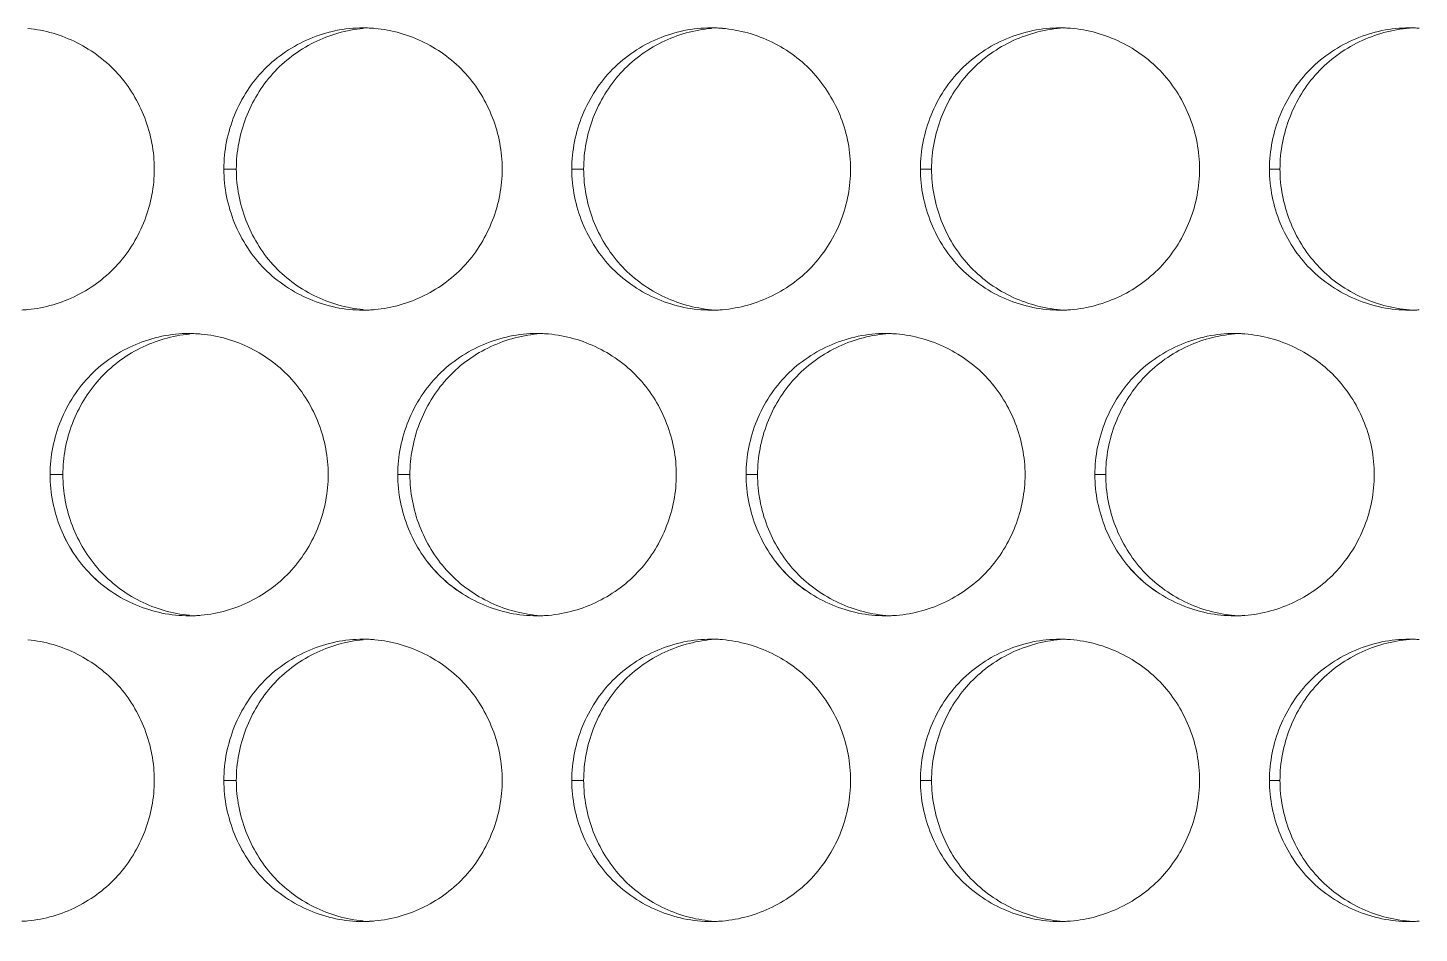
# Model space of a CAD drawing. Header units: millimetres. Extents: x 1177 to 4147, y 93 to 2194.
# Drawn here: x 1667.14 to 1696.71, y 1817.01 to 1836.25 of the extents above; entities that cross this region are included whole.
import ezdxf

# ---------------------------------------------------------------- set-up
doc = ezdxf.new("R2010")
doc.units = ezdxf.units.MM
doc.header["$LTSCALE"] = 0.1
doc.layers.get('0').update_dxf_attribs({"lineweight": 13})
doc.layers.add('标注', color=251, linetype='Continuous', lineweight=9)

msp = doc.modelspace()

# ---------------------------------------------------------------- linework, layer by layer
for radius, start, end in [(196.75, 204.56225, 43.01001), (177.334, 204.90538, 48.55999), (177.047, 204.9052, 48.6494), (168.077, 204.78787, 51.55568), (165.455, 204.70676, 52.44821)]:
    msp.add_arc((1812.49, 1686.895), radius, start, end)
at = {"layer": '标注'}
for p, q in [((1671.569, 1833.246), (1671.304, 1833.246)), ((1678.953, 1833.246), (1678.701, 1833.246)), ((1686.348, 1833.246), (1686.111, 1833.246)), ((1693.755, 1833.246), (1693.531, 1833.246)), ((1667.882, 1826.751), (1667.61, 1826.751)), ((1667.882, 1826.751), (1667.61, 1826.751)), ((1675.259, 1826.751), (1675.001, 1826.751)), ((1675.259, 1826.751), (1675.001, 1826.751)), ((1682.649, 1826.751), (1682.405, 1826.751)), ((1682.649, 1826.751), (1682.405, 1826.751)), ((1690.05, 1826.751), (1689.82, 1826.751)), ((1690.05, 1826.751), (1689.82, 1826.751)), ((1671.569, 1820.255), (1671.304, 1820.255)), ((1678.953, 1820.255), (1678.701, 1820.255)), ((1686.348, 1820.255), (1686.111, 1820.255)), ((1693.755, 1820.255), (1693.531, 1820.255))]:
    msp.add_line(p, q, dxfattribs=at)
for centre, radius, start, end in [((1674.261, 1833.466), 2.779, 87.2969, 89.9961), ((1674.259, 1833.422), 2.823, 84.8233, 87.2973), ((1681.664, 1833.459), 2.787, 87.45, 89.9965), ((1681.662, 1833.417), 2.829, 85.1149, 87.4503), ((1689.078, 1833.451), 2.794, 87.6019, 89.9969), ((1689.076, 1833.412), 2.833, 85.4045, 87.6022), ((1696.502, 1833.445), 2.801, 87.7527, 89.9973), ((1696.501, 1833.408), 2.838, 85.6923, 87.753), ((1666.869, 1833.063), 2.817, 272.857, 275.4704), ((1674.261, 1833.025), 2.779, 270.0039, 272.7031), ((1674.259, 1833.069), 2.823, 272.7027, 275.1767), ((1681.664, 1833.033), 2.787, 270.0035, 272.55), ((1681.662, 1833.074), 2.829, 272.5497, 274.8851), ((1689.078, 1833.04), 2.794, 270.0031, 272.3981), ((1689.076, 1833.079), 2.833, 272.3978, 274.5955), ((1696.502, 1833.047), 2.801, 270.0027, 272.2473), ((1696.501, 1833.083), 2.838, 272.247, 274.3077), ((1670.565, 1826.975), 2.775, 87.2199, 89.9959), ((1670.565, 1826.975), 2.775, 87.2199, 89.9959), ((1670.562, 1826.93), 2.82, 84.6767, 87.2203), ((1670.562, 1826.93), 2.82, 84.6767, 87.2203), ((1677.961, 1826.967), 2.783, 87.3736, 89.9963), ((1677.961, 1826.967), 2.783, 87.3736, 89.9963), ((1677.959, 1826.925), 2.826, 84.9693, 87.374), ((1677.959, 1826.925), 2.826, 84.9693, 87.374), ((1685.369, 1826.96), 2.791, 87.5261, 89.9967), ((1685.369, 1826.96), 2.791, 87.5261, 89.9967), ((1685.367, 1826.919), 2.831, 85.2599, 87.5264), ((1685.367, 1826.919), 2.831, 85.2599, 87.5264), ((1692.789, 1826.953), 2.798, 87.6774, 89.9971), ((1692.789, 1826.953), 2.798, 87.6774, 89.9971), ((1692.787, 1826.915), 2.836, 85.5486, 87.6777), ((1692.787, 1826.915), 2.836, 85.5486, 87.6777), ((1670.565, 1826.526), 2.775, 270.0041, 272.7801), ((1670.565, 1826.526), 2.775, 270.0041, 272.7801), ((1670.562, 1826.571), 2.82, 272.7797, 275.3233), ((1670.562, 1826.571), 2.82, 272.7797, 275.3233), ((1677.961, 1826.534), 2.783, 270.0037, 272.6264), ((1677.961, 1826.534), 2.783, 270.0037, 272.6264), ((1677.959, 1826.576), 2.826, 272.626, 275.0307), ((1677.959, 1826.576), 2.826, 272.626, 275.0307), ((1685.369, 1826.541), 2.791, 270.0033, 272.4739), ((1685.369, 1826.541), 2.791, 270.0033, 272.4739), ((1685.367, 1826.582), 2.831, 272.4736, 274.7401), ((1685.367, 1826.582), 2.831, 272.4736, 274.7401), ((1692.789, 1826.548), 2.798, 270.0029, 272.3226), ((1692.789, 1826.548), 2.798, 270.0029, 272.3226), ((1692.787, 1826.586), 2.836, 272.3223, 274.4514), ((1692.787, 1826.586), 2.836, 272.3223, 274.4514), ((1674.261, 1820.476), 2.779, 87.2969, 89.9961), ((1674.259, 1820.432), 2.823, 84.8233, 87.2973), ((1681.664, 1820.468), 2.787, 87.45, 89.9965), ((1681.662, 1820.427), 2.829, 85.1149, 87.4503), ((1689.078, 1820.461), 2.794, 87.6019, 89.9969), ((1689.076, 1820.422), 2.833, 85.4045, 87.6022), ((1696.502, 1820.454), 2.801, 87.7527, 89.9973), ((1696.501, 1820.418), 2.838, 85.6923, 87.753), ((1666.869, 1820.073), 2.817, 272.857, 275.4704), ((1674.261, 1820.035), 2.779, 270.0039, 272.7031), ((1674.259, 1820.079), 2.823, 272.7027, 275.1767), ((1681.664, 1820.042), 2.787, 270.0035, 272.55), ((1681.662, 1820.084), 2.829, 272.5497, 274.8851), ((1689.078, 1820.05), 2.794, 270.0031, 272.3981), ((1689.076, 1820.089), 2.833, 272.3978, 274.5955), ((1696.502, 1820.056), 2.801, 270.0027, 272.2473), ((1696.501, 1820.093), 2.838, 272.247, 274.3077)]:
    msp.add_arc(centre, radius, start, end, dxfattribs=at)
for points, knots in [([(1669.826, 1833.246), (1669.826, 1833.614), (1669.684, 1834.353), (1669.107, 1835.315), (1668.215, 1835.989), (1667.499, 1836.198), (1667.137, 1836.233)], [0, 0, 0, 0, 0.251792, 0.50246, 0.751598, 1, 1, 1, 1]), ([(1674.268, 1836.234), (1673.906, 1836.201), (1673.187, 1835.994), (1672.291, 1835.32), (1671.711, 1834.356), (1671.569, 1833.615), (1671.569, 1833.246)], [0, 0, 0, 0, 0.248358, 0.497446, 0.748118, 1, 1, 1, 1]), ([(1677.221, 1833.246), (1677.221, 1833.615), (1677.078, 1834.357), (1676.496, 1835.321), (1675.597, 1835.995), (1674.877, 1836.201), (1674.514, 1836.234)], [0, 0, 0, 0, 0.251617, 0.502199, 0.751415, 1, 1, 1, 1]), ([(1681.67, 1836.235), (1681.306, 1836.204), (1680.583, 1836), (1679.681, 1835.326), (1679.096, 1834.36), (1678.953, 1833.616), (1678.953, 1833.246)], [0, 0, 0, 0, 0.248533, 0.497696, 0.748287, 1, 1, 1, 1]), ([(1684.628, 1833.246), (1684.628, 1833.616), (1684.484, 1834.36), (1683.897, 1835.327), (1682.992, 1836), (1682.268, 1836.204), (1681.903, 1836.235)], [0, 0, 0, 0, 0.251451, 0.501952, 0.751242, 1, 1, 1, 1]), ([(1689.084, 1836.237), (1688.718, 1836.207), (1687.991, 1836.005), (1687.082, 1835.332), (1686.492, 1834.364), (1686.348, 1833.617), (1686.348, 1833.246)], [0, 0, 0, 0, 0.248698, 0.497934, 0.748447, 1, 1, 1, 1]), ([(1692.046, 1833.246), (1692.046, 1833.617), (1691.901, 1834.364), (1691.309, 1835.333), (1690.398, 1836.005), (1689.67, 1836.207), (1689.303, 1836.237)], [0, 0, 0, 0, 0.251294, 0.501718, 0.751079, 1, 1, 1, 1]), ([(1696.509, 1836.238), (1696.141, 1836.21), (1695.41, 1836.01), (1694.495, 1835.338), (1693.9, 1834.367), (1693.755, 1833.618), (1693.755, 1833.246)], [0, 0, 0, 0, 0.248852, 0.498158, 0.748599, 1, 1, 1, 1]), ([(1667.137, 1830.258), (1667.499, 1830.293), (1668.215, 1830.502), (1669.107, 1831.177), (1669.684, 1832.139), (1669.826, 1832.878), (1669.826, 1833.246)], [0, 0, 0, 0, 0.248402, 0.49754, 0.748208, 1, 1, 1, 1]), ([(1671.569, 1833.246), (1671.569, 1832.877), (1671.711, 1832.135), (1672.291, 1831.171), (1673.187, 1830.497), (1673.906, 1830.29), (1674.268, 1830.257)], [0, 0, 0, 0, 0.251882, 0.502554, 0.751642, 1, 1, 1, 1]), ([(1674.514, 1830.257), (1674.877, 1830.29), (1675.597, 1830.497), (1676.496, 1831.171), (1677.078, 1832.135), (1677.221, 1832.877), (1677.221, 1833.246)], [0, 0, 0, 0, 0.248585, 0.497801, 0.748383, 1, 1, 1, 1]), ([(1678.953, 1833.246), (1678.953, 1832.876), (1679.096, 1832.132), (1679.681, 1831.165), (1680.583, 1830.492), (1681.306, 1830.287), (1681.67, 1830.256)], [0, 0, 0, 0, 0.251713, 0.502304, 0.751467, 1, 1, 1, 1]), ([(1681.903, 1830.256), (1682.268, 1830.287), (1682.992, 1830.492), (1683.897, 1831.165), (1684.484, 1832.131), (1684.628, 1832.875), (1684.628, 1833.246)], [0, 0, 0, 0, 0.248758, 0.498048, 0.748549, 1, 1, 1, 1]), ([(1686.348, 1833.246), (1686.348, 1832.874), (1686.492, 1832.128), (1687.082, 1831.159), (1687.991, 1830.487), (1688.718, 1830.284), (1689.084, 1830.255)], [0, 0, 0, 0, 0.251553, 0.502066, 0.751302, 1, 1, 1, 1]), ([(1689.303, 1830.255), (1689.67, 1830.284), (1690.398, 1830.486), (1691.309, 1831.159), (1691.901, 1832.127), (1692.046, 1832.874), (1692.046, 1833.246)], [0, 0, 0, 0, 0.248921, 0.498282, 0.748706, 1, 1, 1, 1]), ([(1693.755, 1833.246), (1693.755, 1832.873), (1693.9, 1832.124), (1694.495, 1831.153), (1695.41, 1830.481), (1696.141, 1830.282), (1696.509, 1830.254)], [0, 0, 0, 0, 0.251401, 0.501842, 0.751148, 1, 1, 1, 1]), ([(1670.572, 1829.738), (1670.211, 1829.705), (1669.494, 1829.496), (1668.601, 1828.822), (1668.023, 1827.859), (1667.882, 1827.119), (1667.882, 1826.751)], [0, 0, 0, 0, 0.248267, 0.497316, 0.748031, 1, 1, 1, 1]), ([(1670.572, 1829.738), (1670.211, 1829.705), (1669.494, 1829.496), (1668.601, 1828.822), (1668.023, 1827.859), (1667.882, 1827.119), (1667.882, 1826.751)], [0, 0, 0, 0, 0.248267, 0.497316, 0.748031, 1, 1, 1, 1]), ([(1673.522, 1826.751), (1673.522, 1827.119), (1673.38, 1827.86), (1672.8, 1828.823), (1671.904, 1829.497), (1671.186, 1829.705), (1670.824, 1829.738)], [0, 0, 0, 0, 0.251703, 0.502328, 0.751505, 1, 1, 1, 1]), ([(1673.522, 1826.751), (1673.522, 1827.119), (1673.38, 1827.86), (1672.8, 1828.823), (1671.904, 1829.497), (1671.186, 1829.705), (1670.824, 1829.738)], [0, 0, 0, 0, 0.251703, 0.502328, 0.751505, 1, 1, 1, 1]), ([(1677.968, 1829.74), (1677.605, 1829.708), (1676.884, 1829.502), (1675.985, 1828.828), (1675.402, 1827.863), (1675.259, 1827.12), (1675.259, 1826.751)], [0, 0, 0, 0, 0.248447, 0.497573, 0.748204, 1, 1, 1, 1]), ([(1677.968, 1829.74), (1677.605, 1829.708), (1676.884, 1829.502), (1675.985, 1828.828), (1675.402, 1827.863), (1675.259, 1827.12), (1675.259, 1826.751)], [0, 0, 0, 0, 0.248447, 0.497573, 0.748204, 1, 1, 1, 1]), ([(1680.923, 1826.751), (1680.923, 1827.12), (1680.78, 1827.863), (1680.195, 1828.829), (1679.293, 1829.502), (1678.571, 1829.708), (1678.207, 1829.74)], [0, 0, 0, 0, 0.251533, 0.502074, 0.751327, 1, 1, 1, 1]), ([(1680.923, 1826.751), (1680.923, 1827.12), (1680.78, 1827.863), (1680.195, 1828.829), (1679.293, 1829.502), (1678.571, 1829.708), (1678.207, 1829.74)], [0, 0, 0, 0, 0.251533, 0.502074, 0.751327, 1, 1, 1, 1]), ([(1685.376, 1829.741), (1685.011, 1829.71), (1684.286, 1829.507), (1683.38, 1828.834), (1682.793, 1827.867), (1682.649, 1827.121), (1682.649, 1826.751)], [0, 0, 0, 0, 0.248617, 0.497817, 0.748368, 1, 1, 1, 1]), ([(1685.376, 1829.741), (1685.011, 1829.71), (1684.286, 1829.507), (1683.38, 1828.834), (1682.793, 1827.867), (1682.649, 1827.121), (1682.649, 1826.751)], [0, 0, 0, 0, 0.248617, 0.497817, 0.748368, 1, 1, 1, 1]), ([(1688.336, 1826.751), (1688.336, 1827.121), (1688.191, 1827.867), (1687.602, 1828.835), (1686.694, 1829.507), (1685.967, 1829.711), (1685.601, 1829.741)], [0, 0, 0, 0, 0.251371, 0.501834, 0.751159, 1, 1, 1, 1]), ([(1688.336, 1826.751), (1688.336, 1827.121), (1688.191, 1827.867), (1687.602, 1828.835), (1686.694, 1829.507), (1685.967, 1829.711), (1685.601, 1829.741)], [0, 0, 0, 0, 0.251371, 0.501834, 0.751159, 1, 1, 1, 1]), ([(1692.795, 1829.742), (1692.428, 1829.713), (1691.699, 1829.512), (1690.787, 1828.84), (1690.195, 1827.87), (1690.05, 1827.122), (1690.05, 1826.751)], [0, 0, 0, 0, 0.248776, 0.498047, 0.748524, 1, 1, 1, 1]), ([(1692.795, 1829.742), (1692.428, 1829.713), (1691.699, 1829.512), (1690.787, 1828.84), (1690.195, 1827.87), (1690.05, 1827.122), (1690.05, 1826.751)], [0, 0, 0, 0, 0.248776, 0.498047, 0.748524, 1, 1, 1, 1]), ([(1695.76, 1826.751), (1695.76, 1827.123), (1695.614, 1827.871), (1695.02, 1828.84), (1694.105, 1829.512), (1693.375, 1829.713), (1693.007, 1829.742)], [0, 0, 0, 0, 0.251218, 0.501606, 0.751001, 1, 1, 1, 1]), ([(1695.76, 1826.751), (1695.76, 1827.123), (1695.614, 1827.871), (1695.02, 1828.84), (1694.105, 1829.512), (1693.375, 1829.713), (1693.007, 1829.742)], [0, 0, 0, 0, 0.251218, 0.501606, 0.751001, 1, 1, 1, 1]), ([(1667.882, 1826.751), (1667.882, 1826.382), (1668.023, 1825.642), (1668.601, 1824.679), (1669.494, 1824.005), (1670.211, 1823.796), (1670.572, 1823.763)], [0, 0, 0, 0, 0.251969, 0.502684, 0.751733, 1, 1, 1, 1]), ([(1667.882, 1826.751), (1667.882, 1826.382), (1668.023, 1825.642), (1668.601, 1824.679), (1669.494, 1824.005), (1670.211, 1823.796), (1670.572, 1823.763)], [0, 0, 0, 0, 0.251969, 0.502684, 0.751733, 1, 1, 1, 1]), ([(1670.824, 1823.763), (1671.186, 1823.796), (1671.904, 1824.004), (1672.8, 1824.678), (1673.38, 1825.642), (1673.522, 1826.382), (1673.522, 1826.751)], [0, 0, 0, 0, 0.248495, 0.497672, 0.748297, 1, 1, 1, 1]), ([(1670.824, 1823.763), (1671.186, 1823.796), (1671.904, 1824.004), (1672.8, 1824.678), (1673.38, 1825.642), (1673.522, 1826.382), (1673.522, 1826.751)], [0, 0, 0, 0, 0.248495, 0.497672, 0.748297, 1, 1, 1, 1]), ([(1675.259, 1826.751), (1675.259, 1826.381), (1675.402, 1825.638), (1675.985, 1824.673), (1676.884, 1823.999), (1677.605, 1823.793), (1677.968, 1823.761)], [0, 0, 0, 0, 0.251796, 0.502427, 0.751553, 1, 1, 1, 1]), ([(1675.259, 1826.751), (1675.259, 1826.381), (1675.402, 1825.638), (1675.985, 1824.673), (1676.884, 1823.999), (1677.605, 1823.793), (1677.968, 1823.761)], [0, 0, 0, 0, 0.251796, 0.502427, 0.751553, 1, 1, 1, 1]), ([(1678.207, 1823.761), (1678.571, 1823.793), (1679.293, 1823.999), (1680.195, 1824.672), (1680.78, 1825.638), (1680.923, 1826.381), (1680.923, 1826.751)], [0, 0, 0, 0, 0.248673, 0.497926, 0.748467, 1, 1, 1, 1]), ([(1678.207, 1823.761), (1678.571, 1823.793), (1679.293, 1823.999), (1680.195, 1824.672), (1680.78, 1825.638), (1680.923, 1826.381), (1680.923, 1826.751)], [0, 0, 0, 0, 0.248673, 0.497926, 0.748467, 1, 1, 1, 1]), ([(1682.649, 1826.751), (1682.649, 1826.38), (1682.793, 1825.635), (1683.38, 1824.667), (1684.286, 1823.994), (1685.011, 1823.791), (1685.376, 1823.76)], [0, 0, 0, 0, 0.251632, 0.502183, 0.751383, 1, 1, 1, 1]), ([(1682.649, 1826.751), (1682.649, 1826.38), (1682.793, 1825.635), (1683.38, 1824.667), (1684.286, 1823.994), (1685.011, 1823.791), (1685.376, 1823.76)], [0, 0, 0, 0, 0.251632, 0.502183, 0.751383, 1, 1, 1, 1]), ([(1685.601, 1823.76), (1685.967, 1823.79), (1686.694, 1823.994), (1687.602, 1824.666), (1688.191, 1825.634), (1688.336, 1826.38), (1688.336, 1826.751)], [0, 0, 0, 0, 0.248841, 0.498166, 0.748629, 1, 1, 1, 1]), ([(1685.601, 1823.76), (1685.967, 1823.79), (1686.694, 1823.994), (1687.602, 1824.666), (1688.191, 1825.634), (1688.336, 1826.38), (1688.336, 1826.751)], [0, 0, 0, 0, 0.248841, 0.498166, 0.748629, 1, 1, 1, 1]), ([(1690.05, 1826.751), (1690.05, 1826.379), (1690.195, 1825.631), (1690.787, 1824.661), (1691.699, 1823.989), (1692.428, 1823.788), (1692.795, 1823.759)], [0, 0, 0, 0, 0.251476, 0.501953, 0.751224, 1, 1, 1, 1]), ([(1690.05, 1826.751), (1690.05, 1826.379), (1690.195, 1825.631), (1690.787, 1824.661), (1691.699, 1823.989), (1692.428, 1823.788), (1692.795, 1823.759)], [0, 0, 0, 0, 0.251476, 0.501953, 0.751224, 1, 1, 1, 1]), ([(1693.007, 1823.759), (1693.375, 1823.788), (1694.105, 1823.989), (1695.02, 1824.661), (1695.614, 1825.63), (1695.76, 1826.379), (1695.76, 1826.751)], [0, 0, 0, 0, 0.248999, 0.498394, 0.748782, 1, 1, 1, 1]), ([(1693.007, 1823.759), (1693.375, 1823.788), (1694.105, 1823.989), (1695.02, 1824.661), (1695.614, 1825.63), (1695.76, 1826.379), (1695.76, 1826.751)], [0, 0, 0, 0, 0.248999, 0.498394, 0.748782, 1, 1, 1, 1]), ([(1667.838, 1825.603), (1667.984, 1825.244), (1668.415, 1824.574), (1669.079, 1824.132), (1669.435, 1823.982)], [0, 0, 0, 0, 0.501322, 1, 1, 1, 1]), ([(1675.229, 1825.603), (1675.376, 1825.244), (1675.808, 1824.573), (1676.473, 1824.132), (1676.829, 1823.982)], [0, 0, 0, 0, 0.501161, 1, 1, 1, 1]), ([(1682.633, 1825.603), (1682.78, 1825.244), (1683.213, 1824.573), (1683.879, 1824.132), (1684.236, 1823.982)], [0, 0, 0, 0, 0.501009, 1, 1, 1, 1]), ([(1690.049, 1825.603), (1690.196, 1825.244), (1690.63, 1824.573), (1691.296, 1824.132), (1691.654, 1823.982)], [0, 0, 0, 0, 0.500865, 1, 1, 1, 1]), ([(1669.826, 1820.255), (1669.826, 1820.623), (1669.684, 1821.362), (1669.107, 1822.324), (1668.215, 1822.999), (1667.499, 1823.208), (1667.137, 1823.243)], [0, 0, 0, 0, 0.251792, 0.50246, 0.751598, 1, 1, 1, 1]), ([(1674.268, 1823.244), (1673.906, 1823.211), (1673.187, 1823.004), (1672.291, 1822.33), (1671.711, 1821.366), (1671.569, 1820.624), (1671.569, 1820.255)], [0, 0, 0, 0, 0.248358, 0.497446, 0.748118, 1, 1, 1, 1]), ([(1677.221, 1820.255), (1677.221, 1820.624), (1677.078, 1821.366), (1676.496, 1822.33), (1675.597, 1823.004), (1674.877, 1823.211), (1674.514, 1823.244)], [0, 0, 0, 0, 0.251617, 0.502199, 0.751415, 1, 1, 1, 1]), ([(1681.67, 1823.245), (1681.306, 1823.214), (1680.583, 1823.009), (1679.681, 1822.336), (1679.096, 1821.369), (1678.953, 1820.625), (1678.953, 1820.255)], [0, 0, 0, 0, 0.248533, 0.497696, 0.748287, 1, 1, 1, 1]), ([(1684.628, 1820.255), (1684.628, 1820.626), (1684.484, 1821.37), (1683.897, 1822.336), (1682.992, 1823.009), (1682.268, 1823.214), (1681.903, 1823.245)], [0, 0, 0, 0, 0.251451, 0.501952, 0.751242, 1, 1, 1, 1]), ([(1689.084, 1823.246), (1688.718, 1823.217), (1687.991, 1823.014), (1687.082, 1822.342), (1686.492, 1821.373), (1686.348, 1820.627), (1686.348, 1820.255)], [0, 0, 0, 0, 0.248698, 0.497934, 0.748447, 1, 1, 1, 1]), ([(1692.046, 1820.255), (1692.046, 1820.627), (1691.901, 1821.374), (1691.309, 1822.342), (1690.398, 1823.015), (1689.67, 1823.217), (1689.303, 1823.246)], [0, 0, 0, 0, 0.251294, 0.501718, 0.751079, 1, 1, 1, 1]), ([(1696.509, 1823.247), (1696.141, 1823.22), (1695.41, 1823.02), (1694.495, 1822.348), (1693.9, 1821.377), (1693.755, 1820.628), (1693.755, 1820.255)], [0, 0, 0, 0, 0.248852, 0.498158, 0.748599, 1, 1, 1, 1]), ([(1667.137, 1817.268), (1667.499, 1817.303), (1668.215, 1817.512), (1669.107, 1818.186), (1669.684, 1819.148), (1669.826, 1819.888), (1669.826, 1820.255)], [0, 0, 0, 0, 0.248402, 0.49754, 0.748208, 1, 1, 1, 1]), ([(1671.569, 1820.255), (1671.569, 1819.886), (1671.711, 1819.145), (1672.291, 1818.181), (1673.187, 1817.507), (1673.906, 1817.3), (1674.268, 1817.267)], [0, 0, 0, 0, 0.251882, 0.502554, 0.751642, 1, 1, 1, 1]), ([(1674.514, 1817.267), (1674.877, 1817.3), (1675.597, 1817.506), (1676.496, 1818.18), (1677.078, 1819.144), (1677.221, 1819.886), (1677.221, 1820.255)], [0, 0, 0, 0, 0.248585, 0.497801, 0.748383, 1, 1, 1, 1]), ([(1678.953, 1820.255), (1678.953, 1819.885), (1679.096, 1819.141), (1679.681, 1818.175), (1680.583, 1817.501), (1681.306, 1817.297), (1681.67, 1817.266)], [0, 0, 0, 0, 0.251713, 0.502304, 0.751467, 1, 1, 1, 1]), ([(1681.903, 1817.266), (1682.268, 1817.297), (1682.992, 1817.501), (1683.897, 1818.174), (1684.484, 1819.141), (1684.628, 1819.885), (1684.628, 1820.255)], [0, 0, 0, 0, 0.248758, 0.498048, 0.748549, 1, 1, 1, 1]), ([(1686.348, 1820.255), (1686.348, 1819.884), (1686.492, 1819.137), (1687.082, 1818.169), (1687.991, 1817.496), (1688.718, 1817.294), (1689.084, 1817.264)], [0, 0, 0, 0, 0.251553, 0.502066, 0.751302, 1, 1, 1, 1]), ([(1689.303, 1817.264), (1689.67, 1817.294), (1690.398, 1817.496), (1691.309, 1818.168), (1691.901, 1819.137), (1692.046, 1819.884), (1692.046, 1820.255)], [0, 0, 0, 0, 0.248921, 0.498282, 0.748706, 1, 1, 1, 1]), ([(1693.755, 1820.255), (1693.755, 1819.883), (1693.9, 1819.134), (1694.495, 1818.163), (1695.41, 1817.491), (1696.141, 1817.291), (1696.509, 1817.263)], [0, 0, 0, 0, 0.251401, 0.501842, 0.751148, 1, 1, 1, 1])]:
    msp.add_open_spline(points, degree=3, knots=knots, dxfattribs=at)
for points in [[(1674.261, 1836.246), (1673.877, 1836.246), (1673.485, 1836.163), (1673.131, 1836.014)], [(1681.664, 1836.246), (1681.278, 1836.246), (1680.886, 1836.163), (1680.531, 1836.014)], [(1689.078, 1836.246), (1688.692, 1836.246), (1688.299, 1836.163), (1687.943, 1836.014)], [(1696.503, 1836.246), (1696.116, 1836.246), (1695.723, 1836.163), (1695.367, 1836.014)], [(1673.131, 1836.014), (1672.774, 1835.864), (1672.44, 1835.641), (1672.169, 1835.366)], [(1680.531, 1836.014), (1680.174, 1835.864), (1679.84, 1835.642), (1679.568, 1835.366)], [(1687.943, 1836.014), (1687.586, 1835.864), (1687.251, 1835.642), (1686.979, 1835.366)], [(1695.367, 1836.014), (1695.009, 1835.864), (1694.673, 1835.642), (1694.401, 1835.366)], [(1672.169, 1835.366), (1671.897, 1835.09), (1671.679, 1834.752), (1671.532, 1834.393)], [(1679.568, 1835.366), (1679.296, 1835.09), (1679.077, 1834.752), (1678.93, 1834.393)], [(1686.979, 1835.366), (1686.706, 1835.09), (1686.487, 1834.752), (1686.34, 1834.393)], [(1694.401, 1835.366), (1694.127, 1835.09), (1693.908, 1834.752), (1693.76, 1834.393)], [(1671.532, 1834.393), (1671.385, 1834.032), (1671.304, 1833.636), (1671.304, 1833.246)], [(1678.93, 1834.393), (1678.782, 1834.032), (1678.701, 1833.636), (1678.701, 1833.246)], [(1686.34, 1834.393), (1686.192, 1834.032), (1686.111, 1833.636), (1686.111, 1833.246)], [(1693.76, 1834.393), (1693.612, 1834.032), (1693.531, 1833.636), (1693.531, 1833.246)], [(1671.304, 1833.246), (1671.304, 1832.856), (1671.385, 1832.459), (1671.532, 1832.098)], [(1678.701, 1833.246), (1678.701, 1832.856), (1678.782, 1832.459), (1678.93, 1832.098)], [(1686.111, 1833.246), (1686.111, 1832.856), (1686.192, 1832.459), (1686.34, 1832.098)], [(1693.531, 1833.246), (1693.531, 1832.856), (1693.612, 1832.459), (1693.76, 1832.098)], [(1671.532, 1832.098), (1671.679, 1831.739), (1671.897, 1831.401), (1672.169, 1831.125)], [(1678.93, 1832.098), (1679.077, 1831.739), (1679.296, 1831.401), (1679.568, 1831.125)], [(1686.34, 1832.098), (1686.487, 1831.739), (1686.706, 1831.401), (1686.979, 1831.125)], [(1693.76, 1832.098), (1693.908, 1831.739), (1694.127, 1831.401), (1694.401, 1831.125)], [(1672.169, 1831.125), (1672.44, 1830.85), (1672.774, 1830.627), (1673.131, 1830.477)], [(1679.568, 1831.125), (1679.84, 1830.85), (1680.174, 1830.627), (1680.531, 1830.477)], [(1686.979, 1831.125), (1687.251, 1830.85), (1687.586, 1830.627), (1687.943, 1830.477)], [(1694.401, 1831.125), (1694.673, 1830.85), (1695.009, 1830.627), (1695.367, 1830.477)], [(1673.131, 1830.477), (1673.485, 1830.328), (1673.877, 1830.246), (1674.261, 1830.246)], [(1680.531, 1830.477), (1680.886, 1830.328), (1681.278, 1830.246), (1681.664, 1830.246)], [(1687.943, 1830.477), (1688.299, 1830.328), (1688.692, 1830.246), (1689.078, 1830.246)], [(1695.367, 1830.477), (1695.723, 1830.328), (1696.116, 1830.246), (1696.503, 1830.246)], [(1670.565, 1829.751), (1670.18, 1829.751), (1669.789, 1829.668), (1669.435, 1829.519)], [(1670.565, 1829.751), (1670.18, 1829.751), (1669.789, 1829.668), (1669.435, 1829.519)], [(1677.961, 1829.751), (1677.576, 1829.751), (1677.184, 1829.668), (1676.829, 1829.519)], [(1677.961, 1829.751), (1677.576, 1829.751), (1677.184, 1829.668), (1676.829, 1829.519)], [(1685.369, 1829.751), (1684.984, 1829.751), (1684.591, 1829.668), (1684.236, 1829.519)], [(1685.369, 1829.751), (1684.984, 1829.751), (1684.591, 1829.668), (1684.236, 1829.519)], [(1692.789, 1829.751), (1692.403, 1829.751), (1692.01, 1829.668), (1691.654, 1829.519)], [(1692.789, 1829.751), (1692.403, 1829.751), (1692.01, 1829.668), (1691.654, 1829.519)], [(1669.435, 1829.519), (1669.079, 1829.369), (1668.745, 1829.146), (1668.474, 1828.871)], [(1669.435, 1829.519), (1669.079, 1829.369), (1668.745, 1829.146), (1668.474, 1828.871)], [(1676.829, 1829.519), (1676.473, 1829.369), (1676.139, 1829.146), (1675.867, 1828.871)], [(1676.829, 1829.519), (1676.473, 1829.369), (1676.139, 1829.146), (1675.867, 1828.871)], [(1684.236, 1829.519), (1683.879, 1829.369), (1683.544, 1829.146), (1683.272, 1828.871)], [(1684.236, 1829.519), (1683.879, 1829.369), (1683.544, 1829.146), (1683.272, 1828.871)], [(1691.654, 1829.519), (1691.296, 1829.369), (1690.961, 1829.147), (1690.688, 1828.871)], [(1691.654, 1829.519), (1691.296, 1829.369), (1690.961, 1829.147), (1690.688, 1828.871)], [(1668.474, 1828.871), (1668.202, 1828.595), (1667.984, 1828.257), (1667.838, 1827.898)], [(1668.474, 1828.871), (1668.202, 1828.595), (1667.984, 1828.257), (1667.838, 1827.898)], [(1675.867, 1828.871), (1675.595, 1828.595), (1675.376, 1828.257), (1675.229, 1827.898)], [(1675.867, 1828.871), (1675.595, 1828.595), (1675.376, 1828.257), (1675.229, 1827.898)], [(1683.272, 1828.871), (1682.999, 1828.595), (1682.78, 1828.257), (1682.633, 1827.898)], [(1683.272, 1828.871), (1682.999, 1828.595), (1682.78, 1828.257), (1682.633, 1827.898)], [(1690.688, 1828.871), (1690.415, 1828.595), (1690.196, 1828.257), (1690.049, 1827.898)], [(1690.688, 1828.871), (1690.415, 1828.595), (1690.196, 1828.257), (1690.049, 1827.898)], [(1667.838, 1827.898), (1667.69, 1827.537), (1667.61, 1827.14), (1667.61, 1826.751)], [(1667.838, 1827.898), (1667.69, 1827.537), (1667.61, 1827.14), (1667.61, 1826.751)], [(1675.229, 1827.898), (1675.082, 1827.537), (1675.001, 1827.14), (1675.001, 1826.751)], [(1675.229, 1827.898), (1675.082, 1827.537), (1675.001, 1827.14), (1675.001, 1826.751)], [(1682.633, 1827.898), (1682.486, 1827.537), (1682.405, 1827.14), (1682.405, 1826.751)], [(1682.633, 1827.898), (1682.486, 1827.537), (1682.405, 1827.14), (1682.405, 1826.751)], [(1690.049, 1827.898), (1689.901, 1827.537), (1689.82, 1827.14), (1689.82, 1826.751)], [(1690.049, 1827.898), (1689.901, 1827.537), (1689.82, 1827.14), (1689.82, 1826.751)], [(1667.61, 1826.751), (1667.61, 1826.361), (1667.69, 1825.964), (1667.838, 1825.603)], [(1667.61, 1826.751), (1667.61, 1826.361), (1667.69, 1825.964), (1667.838, 1825.603)], [(1675.001, 1826.751), (1675.001, 1826.361), (1675.082, 1825.964), (1675.229, 1825.603)], [(1675.001, 1826.751), (1675.001, 1826.361), (1675.082, 1825.964), (1675.229, 1825.603)], [(1682.405, 1826.751), (1682.405, 1826.361), (1682.486, 1825.964), (1682.633, 1825.603)], [(1682.405, 1826.751), (1682.405, 1826.361), (1682.486, 1825.964), (1682.633, 1825.603)], [(1689.82, 1826.751), (1689.82, 1826.361), (1689.901, 1825.964), (1690.049, 1825.603)], [(1689.82, 1826.751), (1689.82, 1826.361), (1689.901, 1825.964), (1690.049, 1825.603)], [(1667.838, 1825.603), (1667.984, 1825.244), (1668.202, 1824.906), (1668.474, 1824.63)], [(1675.229, 1825.603), (1675.376, 1825.244), (1675.595, 1824.906), (1675.867, 1824.63)], [(1682.633, 1825.603), (1682.78, 1825.244), (1682.999, 1824.906), (1683.272, 1824.63)], [(1690.049, 1825.603), (1690.196, 1825.244), (1690.415, 1824.906), (1690.688, 1824.63)], [(1668.474, 1824.63), (1668.745, 1824.355), (1669.079, 1824.132), (1669.435, 1823.982)], [(1675.867, 1824.63), (1676.139, 1824.355), (1676.473, 1824.132), (1676.829, 1823.982)], [(1683.272, 1824.63), (1683.544, 1824.355), (1683.879, 1824.132), (1684.236, 1823.982)], [(1690.688, 1824.63), (1690.961, 1824.355), (1691.296, 1824.132), (1691.654, 1823.982)], [(1669.435, 1823.982), (1669.789, 1823.833), (1670.18, 1823.751), (1670.565, 1823.751)], [(1669.435, 1823.982), (1669.789, 1823.833), (1670.18, 1823.751), (1670.565, 1823.751)], [(1676.829, 1823.982), (1677.184, 1823.833), (1677.576, 1823.751), (1677.961, 1823.751)], [(1676.829, 1823.982), (1677.184, 1823.833), (1677.576, 1823.751), (1677.961, 1823.751)], [(1684.236, 1823.982), (1684.591, 1823.833), (1684.984, 1823.751), (1685.369, 1823.751)], [(1684.236, 1823.982), (1684.591, 1823.833), (1684.984, 1823.751), (1685.369, 1823.751)], [(1691.654, 1823.982), (1692.01, 1823.833), (1692.403, 1823.751), (1692.789, 1823.751)], [(1691.654, 1823.982), (1692.01, 1823.833), (1692.403, 1823.751), (1692.789, 1823.751)], [(1674.261, 1823.255), (1673.877, 1823.255), (1673.485, 1823.173), (1673.131, 1823.024)], [(1681.664, 1823.255), (1681.278, 1823.255), (1680.886, 1823.173), (1680.531, 1823.024)], [(1689.078, 1823.255), (1688.692, 1823.255), (1688.299, 1823.173), (1687.943, 1823.024)], [(1696.503, 1823.255), (1696.116, 1823.255), (1695.723, 1823.173), (1695.367, 1823.024)], [(1673.131, 1823.024), (1672.774, 1822.874), (1672.44, 1822.651), (1672.169, 1822.376)], [(1680.531, 1823.024), (1680.174, 1822.874), (1679.84, 1822.651), (1679.568, 1822.376)], [(1687.943, 1823.024), (1687.586, 1822.874), (1687.251, 1822.651), (1686.979, 1822.376)], [(1695.367, 1823.024), (1695.009, 1822.874), (1694.673, 1822.651), (1694.401, 1822.376)], [(1672.169, 1822.376), (1671.897, 1822.1), (1671.679, 1821.762), (1671.532, 1821.403)], [(1679.568, 1822.376), (1679.296, 1822.1), (1679.077, 1821.762), (1678.93, 1821.403)], [(1686.979, 1822.376), (1686.706, 1822.1), (1686.487, 1821.762), (1686.34, 1821.403)], [(1694.401, 1822.376), (1694.127, 1822.1), (1693.908, 1821.762), (1693.76, 1821.403)], [(1671.532, 1821.403), (1671.385, 1821.042), (1671.304, 1820.645), (1671.304, 1820.255)], [(1678.93, 1821.403), (1678.782, 1821.042), (1678.701, 1820.645), (1678.701, 1820.255)], [(1686.34, 1821.403), (1686.192, 1821.042), (1686.111, 1820.645), (1686.111, 1820.255)], [(1693.76, 1821.403), (1693.612, 1821.042), (1693.531, 1820.645), (1693.531, 1820.255)], [(1671.304, 1820.255), (1671.304, 1819.865), (1671.385, 1819.469), (1671.532, 1819.108)], [(1678.701, 1820.255), (1678.701, 1819.865), (1678.782, 1819.469), (1678.93, 1819.108)], [(1686.111, 1820.255), (1686.111, 1819.865), (1686.192, 1819.469), (1686.34, 1819.108)], [(1693.531, 1820.255), (1693.531, 1819.865), (1693.612, 1819.469), (1693.76, 1819.108)], [(1671.532, 1819.108), (1671.679, 1818.749), (1671.897, 1818.411), (1672.169, 1818.135)], [(1678.93, 1819.108), (1679.077, 1818.749), (1679.296, 1818.411), (1679.568, 1818.135)], [(1686.34, 1819.108), (1686.487, 1818.749), (1686.706, 1818.411), (1686.979, 1818.135)], [(1693.76, 1819.108), (1693.908, 1818.749), (1694.127, 1818.411), (1694.401, 1818.135)], [(1672.169, 1818.135), (1672.44, 1817.86), (1672.774, 1817.637), (1673.131, 1817.487)], [(1679.568, 1818.135), (1679.84, 1817.859), (1680.174, 1817.637), (1680.531, 1817.487)], [(1686.979, 1818.135), (1687.251, 1817.859), (1687.586, 1817.637), (1687.943, 1817.487)], [(1694.401, 1818.135), (1694.673, 1817.859), (1695.009, 1817.637), (1695.367, 1817.487)], [(1673.131, 1817.487), (1673.485, 1817.338), (1673.877, 1817.255), (1674.261, 1817.255)], [(1680.531, 1817.487), (1680.886, 1817.338), (1681.278, 1817.255), (1681.664, 1817.255)], [(1687.943, 1817.487), (1688.299, 1817.338), (1688.692, 1817.255), (1689.078, 1817.255)], [(1695.367, 1817.487), (1695.723, 1817.338), (1696.116, 1817.255), (1696.503, 1817.255)]]:
    msp.add_open_spline(points, degree=3, dxfattribs=at)
msp.add_spline([(2027.49, 1819.182), (1864.296, 1806.369), (1766.772, 1737.15), (1658.757, 1615.796), (1597.49, 1595.163)], degree=3, dxfattribs=at)

doc.saveas('drawing.dxf')
